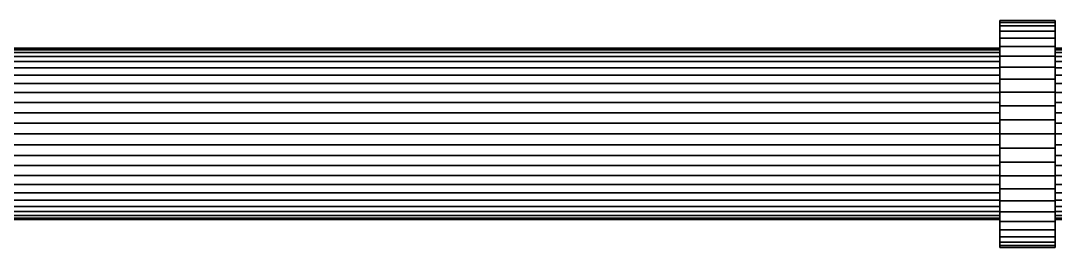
# Model space of a CAD drawing. Extents: x -4.7 to 8.2, y 0.4 to 1.1.
# Drawn here: x 1.743 to 4.242, y 0.485 to 1.033 of the extents above; entities that cross this region are included whole.
import ezdxf

# ---------------------------------------------------------------- set-up
doc = ezdxf.new("R2010")
doc.units = 0

msp = doc.modelspace()

# ---------------------------------------------------------------- linework, layer by layer
at = {"layer": 'polySurface8', "color": 253}
for points in [[(4.1078, 1.0288, 2.2021), (4.1078, 1.0332, 2.2363), (4.2419, 1.0332, 2.2363), (4.2419, 1.0288, 2.2021)], [(4.1078, 1.0332, 2.2363), (4.1078, 1.0332, 2.2708), (4.2419, 1.0332, 2.2708), (4.2419, 1.0332, 2.2363)], [(4.1078, 1.0332, 2.2708), (4.1078, 1.0288, 2.3051), (4.2419, 1.0288, 2.3051), (4.2419, 1.0332, 2.2708)], [(4.1078, 0.9629, 2.2146), (4.1078, 0.9662, 2.2405), (4.1078, 1.0332, 2.2363), (4.1078, 1.0288, 2.2021)], [(4.1078, 0.9662, 2.2405), (4.1078, 0.9662, 2.2666), (4.1078, 1.0332, 2.2708), (4.1078, 1.0332, 2.2363)], [(4.1078, 0.9662, 2.2666), (4.1078, 0.9629, 2.2925), (4.1078, 1.0288, 2.3051), (4.1078, 1.0332, 2.2708)], [(4.1078, 1.0203, 2.1686), (4.1078, 1.0288, 2.2021), (4.2419, 1.0288, 2.2021), (4.2419, 1.0203, 2.1686)], [(4.1078, 1.0288, 2.3051), (4.1078, 1.0203, 2.3385), (4.2419, 1.0203, 2.3385), (4.2419, 1.0288, 2.3051)], [(4.1078, 0.9564, 2.1894), (4.1078, 0.9629, 2.2146), (4.1078, 1.0288, 2.2021), (4.1078, 1.0203, 2.1686)], [(4.1078, 0.9629, 2.2925), (4.1078, 0.9564, 2.3177), (4.1078, 1.0203, 2.3385), (4.1078, 1.0288, 2.3051)], [(4.2419, 0.9662, 2.2405), (4.2419, 0.9629, 2.2146), (4.2419, 1.0288, 2.2021), (4.2419, 1.0332, 2.2363)], [(4.2419, 0.9662, 2.2666), (4.2419, 0.9662, 2.2405), (4.2419, 1.0332, 2.2363), (4.2419, 1.0332, 2.2708)], [(4.2419, 0.9629, 2.2925), (4.2419, 0.9662, 2.2666), (4.2419, 1.0332, 2.2708), (4.2419, 1.0288, 2.3051)], [(4.2419, 0.9629, 2.2146), (4.2419, 0.9564, 2.1894), (4.2419, 1.0203, 2.1686), (4.2419, 1.0288, 2.2021)], [(4.2419, 0.9564, 2.3177), (4.2419, 0.9629, 2.2925), (4.2419, 1.0288, 2.3051), (4.2419, 1.0203, 2.3385)], [(4.1078, 1.0076, 2.1366), (4.1078, 1.0203, 2.1686), (4.2419, 1.0203, 2.1686), (4.2419, 1.0076, 2.1366)], [(4.1078, 1.0203, 2.3385), (4.1078, 1.0076, 2.3706), (4.2419, 1.0076, 2.3706), (4.2419, 1.0203, 2.3385)], [(4.1078, 0.9468, 2.1651), (4.1078, 0.9564, 2.1894), (4.1078, 1.0203, 2.1686), (4.1078, 1.0076, 2.1366)], [(4.1078, 0.9564, 2.3177), (4.1078, 0.9468, 2.342), (4.1078, 1.0076, 2.3706), (4.1078, 1.0203, 2.3385)], [(4.1078, 0.9909, 2.1063), (4.1078, 1.0076, 2.1366), (4.2419, 1.0076, 2.1366), (4.2419, 0.9909, 2.1063)], [(4.1078, 1.0076, 2.3706), (4.1078, 0.9909, 2.4008), (4.2419, 0.9909, 2.4008), (4.2419, 1.0076, 2.3706)], [(4.1078, 0.9343, 2.1423), (4.1078, 0.9468, 2.1651), (4.1078, 1.0076, 2.1366), (4.1078, 0.9909, 2.1063)], [(4.1078, 0.9468, 2.342), (4.1078, 0.9343, 2.3649), (4.1078, 0.9909, 2.4008), (4.1078, 1.0076, 2.3706)], [(4.2419, 0.9564, 2.1894), (4.2419, 0.9468, 2.1651), (4.2419, 1.0076, 2.1366), (4.2419, 1.0203, 2.1686)], [(4.2419, 0.9468, 2.342), (4.2419, 0.9564, 2.3177), (4.2419, 1.0203, 2.3385), (4.2419, 1.0076, 2.3706)], [(4.2419, 0.9468, 2.1651), (4.2419, 0.9343, 2.1423), (4.2419, 0.9909, 2.1063), (4.2419, 1.0076, 2.1366)], [(4.2419, 0.9343, 2.3649), (4.2419, 0.9468, 2.342), (4.2419, 1.0076, 2.3706), (4.2419, 0.9909, 2.4008)], [(4.1078, 0.9706, 2.0784), (4.1078, 0.9909, 2.1063), (4.2419, 0.9909, 2.1063), (4.2419, 0.9706, 2.0784)], [(4.1078, 0.9909, 2.4008), (4.1078, 0.9706, 2.4287), (4.2419, 0.9706, 2.4287), (4.2419, 0.9909, 2.4008)], [(4.1078, 0.9189, 2.1212), (4.1078, 0.9343, 2.1423), (4.1078, 0.9909, 2.1063), (4.1078, 0.9706, 2.0784)], [(4.1078, 0.9343, 2.3649), (4.1078, 0.9189, 2.386), (4.1078, 0.9706, 2.4287), (4.1078, 0.9909, 2.4008)], [(4.2419, 0.9343, 2.1423), (4.2419, 0.9189, 2.1212), (4.2419, 0.9706, 2.0784), (4.2419, 0.9909, 2.1063)], [(4.2419, 0.9189, 2.386), (4.2419, 0.9343, 2.3649), (4.2419, 0.9909, 2.4008), (4.2419, 0.9706, 2.4287)], [(-3.079, 0.9629, 2.2146), (-3.079, 0.9662, 2.2405), (4.1078, 0.9662, 2.2405), (4.1078, 0.9629, 2.2146)], [(-3.079, 0.9662, 2.2405), (-3.079, 0.9662, 2.2666), (4.1078, 0.9662, 2.2666), (4.1078, 0.9662, 2.2405)], [(-3.079, 0.9662, 2.2666), (-3.079, 0.9629, 2.2925), (4.1078, 0.9629, 2.2925), (4.1078, 0.9662, 2.2666)], [(-3.079, 0.9564, 2.1894), (-3.079, 0.9629, 2.2146), (4.1078, 0.9629, 2.2146), (4.1078, 0.9564, 2.1894)], [(-3.079, 0.9629, 2.2925), (-3.079, 0.9564, 2.3178), (4.1078, 0.9564, 2.3177), (4.1078, 0.9629, 2.2925)], [(-3.079, 0.9468, 2.1651), (-3.079, 0.9564, 2.1894), (4.1078, 0.9564, 2.1894), (4.1078, 0.9468, 2.1651)], [(-3.079, 0.9564, 2.3178), (-3.079, 0.9468, 2.342), (4.1078, 0.9468, 2.342), (4.1078, 0.9564, 2.3177)], [(4.1078, 0.947, 2.0532), (4.1078, 0.9706, 2.0784), (4.2419, 0.9706, 2.0784), (4.2419, 0.947, 2.0532)], [(4.1078, 0.9706, 2.4287), (4.1078, 0.947, 2.4539), (4.2419, 0.947, 2.4539), (4.2419, 0.9706, 2.4287)], [(4.1078, 0.9011, 2.1022), (4.1078, 0.9189, 2.1212), (4.1078, 0.9706, 2.0784), (4.1078, 0.947, 2.0532)], [(4.1078, 0.9189, 2.386), (4.1078, 0.9011, 2.405), (4.1078, 0.947, 2.4539), (4.1078, 0.9706, 2.4287)], [(4.2419, 0.9189, 2.1212), (4.2419, 0.9011, 2.1022), (4.2419, 0.947, 2.0532), (4.2419, 0.9706, 2.0784)], [(4.2419, 0.9011, 2.405), (4.2419, 0.9189, 2.386), (4.2419, 0.9706, 2.4287), (4.2419, 0.947, 2.4539)], [(4.2419, 0.9629, 2.2146), (4.2419, 0.9662, 2.2405), (4.2987, 0.9662, 2.2405), (4.2987, 0.9629, 2.2146)], [(4.2419, 0.9662, 2.2405), (4.2419, 0.9662, 2.2666), (4.2987, 0.9662, 2.2666), (4.2987, 0.9662, 2.2405)], [(4.2419, 0.9662, 2.2666), (4.2419, 0.9629, 2.2925), (4.2987, 0.9629, 2.2925), (4.2987, 0.9662, 2.2666)], [(4.2419, 0.9564, 2.1894), (4.2419, 0.9629, 2.2146), (4.2987, 0.9629, 2.2146), (4.2987, 0.9564, 2.1894)], [(4.2419, 0.9629, 2.2925), (4.2419, 0.9564, 2.3177), (4.2987, 0.9564, 2.3177), (4.2987, 0.9629, 2.2925)], [(4.2419, 0.9468, 2.1651), (4.2419, 0.9564, 2.1894), (4.2987, 0.9564, 2.1894), (4.2987, 0.9468, 2.1651)], [(-3.079, 0.9343, 2.1423), (-3.079, 0.9468, 2.1651), (4.1078, 0.9468, 2.1651), (4.1078, 0.9343, 2.1423)], [(-3.079, 0.9468, 2.342), (-3.079, 0.9343, 2.3649), (4.1078, 0.9343, 2.3649), (4.1078, 0.9468, 2.342)], [(-3.079, 0.9189, 2.1212), (-3.079, 0.9343, 2.1423), (4.1078, 0.9343, 2.1423), (4.1078, 0.9189, 2.1212)], [(-3.079, 0.9343, 2.3649), (-3.079, 0.9189, 2.386), (4.1078, 0.9189, 2.386), (4.1078, 0.9343, 2.3649)], [(4.1078, 0.9204, 2.0312), (4.1078, 0.947, 2.0532), (4.2419, 0.947, 2.0532), (4.2419, 0.9204, 2.0312)], [(4.1078, 0.947, 2.4539), (4.1078, 0.9204, 2.4759), (4.2419, 0.9204, 2.4759), (4.2419, 0.947, 2.4539)], [(4.1078, 0.881, 2.0855), (4.1078, 0.9011, 2.1022), (4.1078, 0.947, 2.0532), (4.1078, 0.9204, 2.0312)], [(4.1078, 0.9011, 2.405), (4.1078, 0.881, 2.4216), (4.1078, 0.9204, 2.4759), (4.1078, 0.947, 2.4539)], [(4.2419, 0.9011, 2.1022), (4.2419, 0.881, 2.0855), (4.2419, 0.9204, 2.0312), (4.2419, 0.947, 2.0532)], [(4.2419, 0.881, 2.4216), (4.2419, 0.9011, 2.405), (4.2419, 0.947, 2.4539), (4.2419, 0.9204, 2.4759)], [(4.2419, 0.9343, 2.1423), (4.2419, 0.9468, 2.1651), (4.2987, 0.9468, 2.1651), (4.2987, 0.9343, 2.1423)], [(4.2419, 0.9468, 2.342), (4.2419, 0.9343, 2.3649), (4.2987, 0.9343, 2.3649), (4.2987, 0.9468, 2.342)], [(4.2419, 0.9189, 2.1212), (4.2419, 0.9343, 2.1423), (4.2987, 0.9343, 2.1423), (4.2987, 0.9189, 2.1212)], [(4.2419, 0.9343, 2.3649), (4.2419, 0.9189, 2.386), (4.2987, 0.9189, 2.386), (4.2987, 0.9343, 2.3649)], [(-3.079, 0.9011, 2.1022), (-3.079, 0.9189, 2.1212), (4.1078, 0.9189, 2.1212), (4.1078, 0.9011, 2.1022)], [(-3.079, 0.9189, 2.386), (-3.079, 0.9011, 2.405), (4.1078, 0.9011, 2.405), (4.1078, 0.9189, 2.386)], [(-3.079, 0.881, 2.0855), (-3.079, 0.9011, 2.1022), (4.1078, 0.9011, 2.1022), (4.1078, 0.881, 2.0855)], [(-3.079, 0.9011, 2.405), (-3.079, 0.881, 2.4216), (4.1078, 0.881, 2.4216), (4.1078, 0.9011, 2.405)], [(4.1078, 0.8913, 2.0127), (4.1078, 0.9204, 2.0312), (4.2419, 0.9204, 2.0312), (4.2419, 0.8913, 2.0127)], [(4.1078, 0.9204, 2.4759), (4.1078, 0.8913, 2.4944), (4.2419, 0.8913, 2.4944), (4.2419, 0.9204, 2.4759)], [(4.1078, 0.859, 2.0715), (4.1078, 0.881, 2.0855), (4.1078, 0.9204, 2.0312), (4.1078, 0.8913, 2.0127)], [(4.1078, 0.881, 2.4216), (4.1078, 0.859, 2.4356), (4.1078, 0.8913, 2.4944), (4.1078, 0.9204, 2.4759)], [(4.2419, 0.881, 2.0855), (4.2419, 0.859, 2.0715), (4.2419, 0.8913, 2.0127), (4.2419, 0.9204, 2.0312)], [(4.2419, 0.859, 2.4356), (4.2419, 0.881, 2.4216), (4.2419, 0.9204, 2.4759), (4.2419, 0.8913, 2.4944)], [(4.2419, 0.9011, 2.1022), (4.2419, 0.9189, 2.1212), (4.2987, 0.9189, 2.1212), (4.2987, 0.9011, 2.1022)], [(4.2419, 0.9189, 2.386), (4.2419, 0.9011, 2.405), (4.2987, 0.9011, 2.405), (4.2987, 0.9189, 2.386)], [(4.2419, 0.881, 2.0855), (4.2419, 0.9011, 2.1022), (4.2987, 0.9011, 2.1022), (4.2987, 0.881, 2.0855)], [(4.2419, 0.9011, 2.405), (4.2419, 0.881, 2.4216), (4.2987, 0.881, 2.4216), (4.2987, 0.9011, 2.405)], [(-3.079, 0.859, 2.0716), (-3.079, 0.881, 2.0855), (4.1078, 0.881, 2.0855), (4.1078, 0.859, 2.0715)], [(-3.079, 0.881, 2.4216), (-3.079, 0.859, 2.4356), (4.1078, 0.859, 2.4356), (4.1078, 0.881, 2.4216)], [(4.1078, 0.8601, 1.998), (4.1078, 0.8913, 2.0127), (4.2419, 0.8913, 2.0127), (4.2419, 0.8601, 1.998)], [(4.1078, 0.8913, 2.4944), (4.1078, 0.8601, 2.5091), (4.2419, 0.8601, 2.5091), (4.2419, 0.8913, 2.4944)], [(4.1078, 0.8354, 2.0604), (4.1078, 0.859, 2.0715), (4.1078, 0.8913, 2.0127), (4.1078, 0.8601, 1.998)], [(4.1078, 0.859, 2.4356), (4.1078, 0.8354, 2.4467), (4.1078, 0.8601, 2.5091), (4.1078, 0.8913, 2.4944)], [(4.2419, 0.859, 2.0715), (4.2419, 0.8354, 2.0604), (4.2419, 0.8601, 1.998), (4.2419, 0.8913, 2.0127)], [(4.2419, 0.8354, 2.4467), (4.2419, 0.859, 2.4356), (4.2419, 0.8913, 2.4944), (4.2419, 0.8601, 2.5091)], [(4.2419, 0.859, 2.0715), (4.2419, 0.881, 2.0855), (4.2987, 0.881, 2.0855), (4.2987, 0.859, 2.0715)], [(4.2419, 0.881, 2.4216), (4.2419, 0.859, 2.4356), (4.2987, 0.859, 2.4356), (4.2987, 0.881, 2.4216)], [(-3.079, 0.8354, 2.0604), (-3.079, 0.859, 2.0716), (4.1078, 0.859, 2.0715), (4.1078, 0.8354, 2.0604)], [(-3.079, 0.859, 2.4356), (-3.079, 0.8354, 2.4467), (4.1078, 0.8354, 2.4467), (4.1078, 0.859, 2.4356)], [(4.1078, 0.8272, 1.9874), (4.1078, 0.8601, 1.998), (4.2419, 0.8601, 1.998), (4.2419, 0.8272, 1.9874)], [(4.1078, 0.8601, 2.5091), (4.1078, 0.8272, 2.5197), (4.2419, 0.8272, 2.5197), (4.2419, 0.8601, 2.5091)], [(4.1078, 0.8105, 2.0524), (4.1078, 0.8354, 2.0604), (4.1078, 0.8601, 1.998), (4.1078, 0.8272, 1.9874)], [(4.1078, 0.8354, 2.4467), (4.1078, 0.8105, 2.4547), (4.1078, 0.8272, 2.5197), (4.1078, 0.8601, 2.5091)], [(4.2419, 0.8354, 2.0604), (4.2419, 0.8105, 2.0524), (4.2419, 0.8272, 1.9874), (4.2419, 0.8601, 1.998)], [(4.2419, 0.8105, 2.4547), (4.2419, 0.8354, 2.4467), (4.2419, 0.8601, 2.5091), (4.2419, 0.8272, 2.5197)], [(4.2419, 0.8354, 2.0604), (4.2419, 0.859, 2.0715), (4.2987, 0.859, 2.0715), (4.2987, 0.8354, 2.0604)], [(4.2419, 0.859, 2.4356), (4.2419, 0.8354, 2.4467), (4.2987, 0.8354, 2.4467), (4.2987, 0.859, 2.4356)], [(-3.079, 0.8105, 2.0524), (-3.079, 0.8354, 2.0604), (4.1078, 0.8354, 2.0604), (4.1078, 0.8105, 2.0524)], [(-3.079, 0.8354, 2.4467), (-3.079, 0.8105, 2.4547), (4.1078, 0.8105, 2.4547), (4.1078, 0.8354, 2.4467)], [(4.1078, 0.7933, 1.9809), (4.1078, 0.8272, 1.9874), (4.2419, 0.8272, 1.9874), (4.2419, 0.7933, 1.9809)], [(4.1078, 0.8272, 2.5197), (4.1078, 0.7933, 2.5262), (4.2419, 0.7933, 2.5262), (4.2419, 0.8272, 2.5197)], [(4.1078, 0.7849, 2.0475), (4.1078, 0.8105, 2.0524), (4.1078, 0.8272, 1.9874), (4.1078, 0.7933, 1.9809)], [(4.1078, 0.8105, 2.4547), (4.1078, 0.7849, 2.4596), (4.1078, 0.7933, 2.5262), (4.1078, 0.8272, 2.5197)], [(4.2419, 0.8105, 2.0524), (4.2419, 0.8354, 2.0604), (4.2987, 0.8354, 2.0604), (4.2987, 0.8105, 2.0524)], [(4.2419, 0.8354, 2.4467), (4.2419, 0.8105, 2.4547), (4.2987, 0.8105, 2.4547), (4.2987, 0.8354, 2.4467)], [(4.2419, 0.8105, 2.0524), (4.2419, 0.7849, 2.0475), (4.2419, 0.7933, 1.9809), (4.2419, 0.8272, 1.9874)], [(4.2419, 0.7849, 2.4596), (4.2419, 0.8105, 2.4547), (4.2419, 0.8272, 2.5197), (4.2419, 0.7933, 2.5262)], [(-3.079, 0.7849, 2.0475), (-3.079, 0.8105, 2.0524), (4.1078, 0.8105, 2.0524), (4.1078, 0.7849, 2.0475)], [(-3.079, 0.8105, 2.4547), (-3.079, 0.7849, 2.4596), (4.1078, 0.7849, 2.4596), (4.1078, 0.8105, 2.4547)], [(4.2419, 0.7849, 2.0475), (4.2419, 0.8105, 2.0524), (4.2987, 0.8105, 2.0524), (4.2987, 0.7849, 2.0475)], [(4.2419, 0.8105, 2.4547), (4.2419, 0.7849, 2.4596), (4.2987, 0.7849, 2.4596), (4.2987, 0.8105, 2.4547)], [(-3.079, 0.7589, 2.0459), (-3.079, 0.7849, 2.0475), (4.1078, 0.7849, 2.0475), (4.1078, 0.7589, 2.0459)], [(-3.079, 0.7849, 2.4596), (-3.079, 0.7589, 2.4613), (4.1078, 0.7589, 2.4613), (4.1078, 0.7849, 2.4596)], [(4.1078, 0.7589, 1.9787), (4.1078, 0.7933, 1.9809), (4.2419, 0.7933, 1.9809), (4.2419, 0.7589, 1.9787)], [(4.1078, 0.7933, 2.5262), (4.1078, 0.7589, 2.5284), (4.2419, 0.7589, 2.5284), (4.2419, 0.7933, 2.5262)], [(4.1078, 0.7589, 2.0459), (4.1078, 0.7849, 2.0475), (4.1078, 0.7933, 1.9809), (4.1078, 0.7589, 1.9787)], [(4.1078, 0.7849, 2.4596), (4.1078, 0.7589, 2.4613), (4.1078, 0.7589, 2.5284), (4.1078, 0.7933, 2.5262)], [(4.2419, 0.7849, 2.0475), (4.2419, 0.7589, 2.0459), (4.2419, 0.7589, 1.9787), (4.2419, 0.7933, 1.9809)], [(4.2419, 0.7589, 2.4613), (4.2419, 0.7849, 2.4596), (4.2419, 0.7933, 2.5262), (4.2419, 0.7589, 2.5284)], [(4.2419, 0.7589, 2.0459), (4.2419, 0.7849, 2.0475), (4.2987, 0.7849, 2.0475), (4.2987, 0.7589, 2.0459)], [(4.2419, 0.7849, 2.4596), (4.2419, 0.7589, 2.4613), (4.2987, 0.7589, 2.4613), (4.2987, 0.7849, 2.4596)], [(-3.079, 0.7329, 2.0475), (-3.079, 0.7589, 2.0459), (4.1078, 0.7589, 2.0459), (4.1078, 0.7329, 2.0475)], [(-3.079, 0.7589, 2.4613), (-3.079, 0.7329, 2.4596), (4.1078, 0.7329, 2.4596), (4.1078, 0.7589, 2.4613)], [(4.1078, 0.7244, 1.9809), (4.1078, 0.7589, 1.9787), (4.2419, 0.7589, 1.9787), (4.2419, 0.7244, 1.9809)], [(4.1078, 0.7589, 2.5284), (4.1078, 0.7244, 2.5262), (4.2419, 0.7244, 2.5262), (4.2419, 0.7589, 2.5284)], [(4.1078, 0.7329, 2.0475), (4.1078, 0.7589, 2.0459), (4.1078, 0.7589, 1.9787), (4.1078, 0.7244, 1.9809)], [(4.1078, 0.7589, 2.4613), (4.1078, 0.7329, 2.4596), (4.1078, 0.7244, 2.5262), (4.1078, 0.7589, 2.5284)], [(4.2419, 0.7329, 2.0475), (4.2419, 0.7589, 2.0459), (4.2987, 0.7589, 2.0459), (4.2987, 0.7329, 2.0475)], [(4.2419, 0.7589, 2.4613), (4.2419, 0.7329, 2.4596), (4.2987, 0.7329, 2.4596), (4.2987, 0.7589, 2.4613)], [(4.2419, 0.7589, 2.0459), (4.2419, 0.7329, 2.0475), (4.2419, 0.7244, 1.9809), (4.2419, 0.7589, 1.9787)], [(4.2419, 0.7329, 2.4596), (4.2419, 0.7589, 2.4613), (4.2419, 0.7589, 2.5284), (4.2419, 0.7244, 2.5262)], [(-3.079, 0.7072, 2.0524), (-3.079, 0.7329, 2.0475), (4.1078, 0.7329, 2.0475), (4.1078, 0.7072, 2.0524)], [(-3.079, 0.7329, 2.4596), (-3.079, 0.7072, 2.4547), (4.1078, 0.7072, 2.4547), (4.1078, 0.7329, 2.4596)], [(4.1078, 0.7072, 2.0524), (4.1078, 0.7329, 2.0475), (4.1078, 0.7244, 1.9809), (4.1078, 0.6905, 1.9874)], [(4.1078, 0.7329, 2.4596), (4.1078, 0.7072, 2.4547), (4.1078, 0.6905, 2.5197), (4.1078, 0.7244, 2.5262)], [(4.2419, 0.7072, 2.0524), (4.2419, 0.7329, 2.0475), (4.2987, 0.7329, 2.0475), (4.2987, 0.7072, 2.0524)], [(4.2419, 0.7329, 2.4596), (4.2419, 0.7072, 2.4547), (4.2987, 0.7072, 2.4547), (4.2987, 0.7329, 2.4596)], [(4.2419, 0.7329, 2.0475), (4.2419, 0.7072, 2.0524), (4.2419, 0.6905, 1.9874), (4.2419, 0.7244, 1.9809)], [(4.2419, 0.7072, 2.4547), (4.2419, 0.7329, 2.4596), (4.2419, 0.7244, 2.5262), (4.2419, 0.6905, 2.5197)], [(-3.079, 0.7072, 2.4547), (-3.079, 0.6824, 2.4467), (4.1078, 0.6824, 2.4467), (4.1078, 0.7072, 2.4547)], [(-3.079, 0.6824, 2.0604), (-3.079, 0.7072, 2.0524), (4.1078, 0.7072, 2.0524), (4.1078, 0.6824, 2.0604)], [(4.1078, 0.6905, 1.9874), (4.1078, 0.7244, 1.9809), (4.2419, 0.7244, 1.9809), (4.2419, 0.6905, 1.9874)], [(4.1078, 0.7244, 2.5262), (4.1078, 0.6905, 2.5197), (4.2419, 0.6905, 2.5197), (4.2419, 0.7244, 2.5262)], [(4.1078, 0.7072, 2.4547), (4.1078, 0.6824, 2.4467), (4.1078, 0.6577, 2.5091), (4.1078, 0.6905, 2.5197)], [(4.1078, 0.6824, 2.0604), (4.1078, 0.7072, 2.0524), (4.1078, 0.6905, 1.9874), (4.1078, 0.6577, 1.998)], [(4.2419, 0.7072, 2.4547), (4.2419, 0.6824, 2.4467), (4.2987, 0.6824, 2.4467), (4.2987, 0.7072, 2.4547)], [(4.2419, 0.6824, 2.0604), (4.2419, 0.7072, 2.0524), (4.2987, 0.7072, 2.0524), (4.2987, 0.6824, 2.0604)], [(4.2419, 0.6824, 2.4467), (4.2419, 0.7072, 2.4547), (4.2419, 0.6905, 2.5197), (4.2419, 0.6577, 2.5091)], [(4.2419, 0.7072, 2.0524), (4.2419, 0.6824, 2.0604), (4.2419, 0.6577, 1.998), (4.2419, 0.6905, 1.9874)], [(-3.079, 0.6824, 2.4467), (-3.079, 0.6588, 2.4356), (4.1078, 0.6588, 2.4356), (4.1078, 0.6824, 2.4467)], [(-3.079, 0.6588, 2.0716), (-3.079, 0.6824, 2.0604), (4.1078, 0.6824, 2.0604), (4.1078, 0.6588, 2.0715)], [(4.1078, 0.6905, 2.5197), (4.1078, 0.6577, 2.5091), (4.2419, 0.6577, 2.5091), (4.2419, 0.6905, 2.5197)], [(4.1078, 0.6577, 1.998), (4.1078, 0.6905, 1.9874), (4.2419, 0.6905, 1.9874), (4.2419, 0.6577, 1.998)], [(4.1078, 0.6824, 2.4467), (4.1078, 0.6588, 2.4356), (4.1078, 0.6265, 2.4944), (4.1078, 0.6577, 2.5091)], [(4.1078, 0.6588, 2.0715), (4.1078, 0.6824, 2.0604), (4.1078, 0.6577, 1.998), (4.1078, 0.6265, 2.0127)], [(4.2419, 0.6824, 2.4467), (4.2419, 0.6588, 2.4356), (4.2987, 0.6588, 2.4356), (4.2987, 0.6824, 2.4467)], [(4.2419, 0.6588, 2.0715), (4.2419, 0.6824, 2.0604), (4.2987, 0.6824, 2.0604), (4.2987, 0.6588, 2.0715)], [(4.2419, 0.6588, 2.4356), (4.2419, 0.6824, 2.4467), (4.2419, 0.6577, 2.5091), (4.2419, 0.6265, 2.4944)], [(4.2419, 0.6824, 2.0604), (4.2419, 0.6588, 2.0715), (4.2419, 0.6265, 2.0127), (4.2419, 0.6577, 1.998)], [(-3.079, 0.6588, 2.4356), (-3.079, 0.6368, 2.4216), (4.1078, 0.6368, 2.4216), (4.1078, 0.6588, 2.4356)], [(-3.079, 0.6368, 2.0855), (-3.079, 0.6588, 2.0716), (4.1078, 0.6588, 2.0715), (4.1078, 0.6368, 2.0855)], [(4.1078, 0.6588, 2.4356), (4.1078, 0.6368, 2.4216), (4.1078, 0.5974, 2.4759), (4.1078, 0.6265, 2.4944)], [(4.1078, 0.6368, 2.0855), (4.1078, 0.6588, 2.0715), (4.1078, 0.6265, 2.0127), (4.1078, 0.5974, 2.0312)], [(4.1078, 0.6577, 2.5091), (4.1078, 0.6265, 2.4944), (4.2419, 0.6265, 2.4944), (4.2419, 0.6577, 2.5091)], [(4.1078, 0.6265, 2.0127), (4.1078, 0.6577, 1.998), (4.2419, 0.6577, 1.998), (4.2419, 0.6265, 2.0127)], [(4.2419, 0.6588, 2.4356), (4.2419, 0.6368, 2.4216), (4.2987, 0.6368, 2.4216), (4.2987, 0.6588, 2.4356)], [(4.2419, 0.6368, 2.0855), (4.2419, 0.6588, 2.0715), (4.2987, 0.6588, 2.0715), (4.2987, 0.6368, 2.0855)], [(4.2419, 0.6368, 2.4216), (4.2419, 0.6588, 2.4356), (4.2419, 0.6265, 2.4944), (4.2419, 0.5974, 2.4759)], [(4.2419, 0.6588, 2.0715), (4.2419, 0.6368, 2.0855), (4.2419, 0.5974, 2.0312), (4.2419, 0.6265, 2.0127)], [(-3.079, 0.6368, 2.4216), (-3.079, 0.6167, 2.405), (4.1078, 0.6167, 2.405), (4.1078, 0.6368, 2.4216)], [(-3.079, 0.6167, 2.1022), (-3.079, 0.6368, 2.0855), (4.1078, 0.6368, 2.0855), (4.1078, 0.6167, 2.1022)], [(4.1078, 0.6368, 2.4216), (4.1078, 0.6167, 2.405), (4.1078, 0.5708, 2.4539), (4.1078, 0.5974, 2.4759)], [(4.1078, 0.6167, 2.1022), (4.1078, 0.6368, 2.0855), (4.1078, 0.5974, 2.0312), (4.1078, 0.5708, 2.0532)], [(4.1078, 0.6265, 2.4944), (4.1078, 0.5974, 2.4759), (4.2419, 0.5974, 2.4759), (4.2419, 0.6265, 2.4944)], [(4.1078, 0.5974, 2.0312), (4.1078, 0.6265, 2.0127), (4.2419, 0.6265, 2.0127), (4.2419, 0.5974, 2.0312)], [(4.2419, 0.6368, 2.4216), (4.2419, 0.6167, 2.405), (4.2987, 0.6167, 2.405), (4.2987, 0.6368, 2.4216)], [(4.2419, 0.6167, 2.1022), (4.2419, 0.6368, 2.0855), (4.2987, 0.6368, 2.0855), (4.2987, 0.6167, 2.1022)], [(4.2419, 0.6167, 2.405), (4.2419, 0.6368, 2.4216), (4.2419, 0.5974, 2.4759), (4.2419, 0.5708, 2.4539)], [(4.2419, 0.6368, 2.0855), (4.2419, 0.6167, 2.1022), (4.2419, 0.5708, 2.0532), (4.2419, 0.5974, 2.0312)], [(-3.079, 0.6167, 2.405), (-3.079, 0.5988, 2.386), (4.1078, 0.5989, 2.386), (4.1078, 0.6167, 2.405)], [(-3.079, 0.5988, 2.1212), (-3.079, 0.6167, 2.1022), (4.1078, 0.6167, 2.1022), (4.1078, 0.5989, 2.1212)], [(4.1078, 0.6167, 2.405), (4.1078, 0.5989, 2.386), (4.1078, 0.5471, 2.4287), (4.1078, 0.5708, 2.4539)], [(4.1078, 0.5989, 2.1212), (4.1078, 0.6167, 2.1022), (4.1078, 0.5708, 2.0532), (4.1078, 0.5471, 2.0784)], [(4.2419, 0.6167, 2.405), (4.2419, 0.5989, 2.386), (4.2987, 0.5989, 2.386), (4.2987, 0.6167, 2.405)], [(4.2419, 0.5989, 2.1212), (4.2419, 0.6167, 2.1022), (4.2987, 0.6167, 2.1022), (4.2987, 0.5989, 2.1212)], [(4.2419, 0.5989, 2.386), (4.2419, 0.6167, 2.405), (4.2419, 0.5708, 2.4539), (4.2419, 0.5471, 2.4287)], [(4.2419, 0.6167, 2.1022), (4.2419, 0.5989, 2.1212), (4.2419, 0.5471, 2.0784), (4.2419, 0.5708, 2.0532)], [(-3.079, 0.5988, 2.386), (-3.079, 0.5835, 2.3649), (4.1078, 0.5835, 2.3649), (4.1078, 0.5989, 2.386)], [(-3.079, 0.5835, 2.1423), (-3.079, 0.5988, 2.1212), (4.1078, 0.5989, 2.1212), (4.1078, 0.5835, 2.1423)], [(-3.079, 0.5835, 2.3649), (-3.079, 0.571, 2.342), (4.1078, 0.571, 2.342), (4.1078, 0.5835, 2.3649)], [(-3.079, 0.571, 2.1651), (-3.079, 0.5835, 2.1423), (4.1078, 0.5835, 2.1423), (4.1078, 0.571, 2.1651)], [(4.1078, 0.5989, 2.386), (4.1078, 0.5835, 2.3649), (4.1078, 0.5269, 2.4008), (4.1078, 0.5471, 2.4287)], [(4.1078, 0.5835, 2.1423), (4.1078, 0.5989, 2.1212), (4.1078, 0.5471, 2.0784), (4.1078, 0.5269, 2.1063)], [(4.1078, 0.5974, 2.4759), (4.1078, 0.5708, 2.4539), (4.2419, 0.5708, 2.4539), (4.2419, 0.5974, 2.4759)], [(4.1078, 0.5708, 2.0532), (4.1078, 0.5974, 2.0312), (4.2419, 0.5974, 2.0312), (4.2419, 0.5708, 2.0532)], [(4.1078, 0.5835, 2.3649), (4.1078, 0.571, 2.342), (4.1078, 0.5102, 2.3706), (4.1078, 0.5269, 2.4008)], [(4.1078, 0.571, 2.1651), (4.1078, 0.5835, 2.1423), (4.1078, 0.5269, 2.1063), (4.1078, 0.5102, 2.1366)], [(4.2419, 0.5989, 2.386), (4.2419, 0.5835, 2.3649), (4.2987, 0.5835, 2.3649), (4.2987, 0.5989, 2.386)], [(4.2419, 0.5835, 2.1423), (4.2419, 0.5989, 2.1212), (4.2987, 0.5989, 2.1212), (4.2987, 0.5835, 2.1423)], [(4.2419, 0.5835, 2.3649), (4.2419, 0.5989, 2.386), (4.2419, 0.5471, 2.4287), (4.2419, 0.5269, 2.4008)], [(4.2419, 0.5989, 2.1212), (4.2419, 0.5835, 2.1423), (4.2419, 0.5269, 2.1063), (4.2419, 0.5471, 2.0784)], [(4.2419, 0.5835, 2.3649), (4.2419, 0.571, 2.342), (4.2987, 0.571, 2.342), (4.2987, 0.5835, 2.3649)], [(4.2419, 0.571, 2.1651), (4.2419, 0.5835, 2.1423), (4.2987, 0.5835, 2.1423), (4.2987, 0.571, 2.1651)], [(4.2419, 0.571, 2.342), (4.2419, 0.5835, 2.3649), (4.2419, 0.5269, 2.4008), (4.2419, 0.5102, 2.3706)], [(4.2419, 0.5835, 2.1423), (4.2419, 0.571, 2.1651), (4.2419, 0.5102, 2.1366), (4.2419, 0.5269, 2.1063)], [(-3.079, 0.571, 2.342), (-3.079, 0.5613, 2.3178), (4.1078, 0.5614, 2.3177), (4.1078, 0.571, 2.342)], [(-3.079, 0.5613, 2.1894), (-3.079, 0.571, 2.1651), (4.1078, 0.571, 2.1651), (4.1078, 0.5614, 2.1894)], [(-3.079, 0.5613, 2.3178), (-3.079, 0.5549, 2.2925), (4.1078, 0.5549, 2.2925), (4.1078, 0.5614, 2.3177)], [(-3.079, 0.5549, 2.2146), (-3.079, 0.5613, 2.1894), (4.1078, 0.5614, 2.1894), (4.1078, 0.5549, 2.2146)], [(-3.079, 0.5549, 2.2925), (-3.079, 0.5516, 2.2666), (4.1078, 0.5516, 2.2666), (4.1078, 0.5549, 2.2925)], [(-3.079, 0.5516, 2.2405), (-3.079, 0.5549, 2.2146), (4.1078, 0.5549, 2.2146), (4.1078, 0.5516, 2.2405)], [(-3.079, 0.5516, 2.2666), (-3.079, 0.5516, 2.2405), (4.1078, 0.5516, 2.2405), (4.1078, 0.5516, 2.2666)], [(4.1078, 0.571, 2.342), (4.1078, 0.5614, 2.3177), (4.1078, 0.4975, 2.3385), (4.1078, 0.5102, 2.3706)], [(4.1078, 0.5614, 2.1894), (4.1078, 0.571, 2.1651), (4.1078, 0.5102, 2.1366), (4.1078, 0.4975, 2.1686)], [(4.1078, 0.5708, 2.4539), (4.1078, 0.5471, 2.4287), (4.2419, 0.5471, 2.4287), (4.2419, 0.5708, 2.4539)], [(4.1078, 0.5471, 2.0784), (4.1078, 0.5708, 2.0532), (4.2419, 0.5708, 2.0532), (4.2419, 0.5471, 2.0784)], [(4.1078, 0.5614, 2.3177), (4.1078, 0.5549, 2.2925), (4.1078, 0.4889, 2.3051), (4.1078, 0.4975, 2.3385)], [(4.1078, 0.5549, 2.2146), (4.1078, 0.5614, 2.1894), (4.1078, 0.4975, 2.1686), (4.1078, 0.4889, 2.2021)], [(4.1078, 0.5549, 2.2925), (4.1078, 0.5516, 2.2666), (4.1078, 0.4846, 2.2708), (4.1078, 0.4889, 2.3051)], [(4.1078, 0.5516, 2.2405), (4.1078, 0.5549, 2.2146), (4.1078, 0.4889, 2.2021), (4.1078, 0.4846, 2.2363)], [(4.1078, 0.5516, 2.2666), (4.1078, 0.5516, 2.2405), (4.1078, 0.4846, 2.2363), (4.1078, 0.4846, 2.2708)], [(4.2419, 0.571, 2.342), (4.2419, 0.5614, 2.3177), (4.2987, 0.5614, 2.3177), (4.2987, 0.571, 2.342)], [(4.2419, 0.5614, 2.1894), (4.2419, 0.571, 2.1651), (4.2987, 0.571, 2.1651), (4.2987, 0.5614, 2.1894)], [(4.2419, 0.5614, 2.3177), (4.2419, 0.571, 2.342), (4.2419, 0.5102, 2.3706), (4.2419, 0.4975, 2.3385)], [(4.2419, 0.571, 2.1651), (4.2419, 0.5614, 2.1894), (4.2419, 0.4975, 2.1686), (4.2419, 0.5102, 2.1366)], [(4.2419, 0.5614, 2.3177), (4.2419, 0.5549, 2.2925), (4.2987, 0.5549, 2.2925), (4.2987, 0.5614, 2.3177)], [(4.2419, 0.5549, 2.2146), (4.2419, 0.5614, 2.1894), (4.2987, 0.5614, 2.1894), (4.2987, 0.5549, 2.2146)], [(4.2419, 0.5549, 2.2925), (4.2419, 0.5614, 2.3177), (4.2419, 0.4975, 2.3385), (4.2419, 0.4889, 2.3051)], [(4.2419, 0.5614, 2.1894), (4.2419, 0.5549, 2.2146), (4.2419, 0.4889, 2.2021), (4.2419, 0.4975, 2.1686)], [(4.2419, 0.5549, 2.2925), (4.2419, 0.5516, 2.2666), (4.2987, 0.5516, 2.2666), (4.2987, 0.5549, 2.2925)], [(4.2419, 0.5516, 2.2405), (4.2419, 0.5549, 2.2146), (4.2987, 0.5549, 2.2146), (4.2987, 0.5516, 2.2405)], [(4.2419, 0.5516, 2.2666), (4.2419, 0.5549, 2.2925), (4.2419, 0.4889, 2.3051), (4.2419, 0.4846, 2.2708)], [(4.2419, 0.5549, 2.2146), (4.2419, 0.5516, 2.2405), (4.2419, 0.4846, 2.2363), (4.2419, 0.4889, 2.2021)], [(4.2419, 0.5516, 2.2666), (4.2419, 0.5516, 2.2405), (4.2987, 0.5516, 2.2405), (4.2987, 0.5516, 2.2666)], [(4.2419, 0.5516, 2.2405), (4.2419, 0.5516, 2.2666), (4.2419, 0.4846, 2.2708), (4.2419, 0.4846, 2.2363)], [(4.1078, 0.5471, 2.4287), (4.1078, 0.5269, 2.4008), (4.2419, 0.5269, 2.4008), (4.2419, 0.5471, 2.4287)], [(4.1078, 0.5269, 2.1063), (4.1078, 0.5471, 2.0784), (4.2419, 0.5471, 2.0784), (4.2419, 0.5269, 2.1063)], [(4.1078, 0.5269, 2.4008), (4.1078, 0.5102, 2.3706), (4.2419, 0.5102, 2.3706), (4.2419, 0.5269, 2.4008)], [(4.1078, 0.5102, 2.1366), (4.1078, 0.5269, 2.1063), (4.2419, 0.5269, 2.1063), (4.2419, 0.5102, 2.1366)], [(4.1078, 0.5102, 2.3706), (4.1078, 0.4975, 2.3385), (4.2419, 0.4975, 2.3385), (4.2419, 0.5102, 2.3706)], [(4.1078, 0.4975, 2.1686), (4.1078, 0.5102, 2.1366), (4.2419, 0.5102, 2.1366), (4.2419, 0.4975, 2.1686)], [(4.1078, 0.4975, 2.3385), (4.1078, 0.4889, 2.3051), (4.2419, 0.4889, 2.3051), (4.2419, 0.4975, 2.3385)], [(4.1078, 0.4889, 2.2021), (4.1078, 0.4975, 2.1686), (4.2419, 0.4975, 2.1686), (4.2419, 0.4889, 2.2021)], [(4.1078, 0.4889, 2.3051), (4.1078, 0.4846, 2.2708), (4.2419, 0.4846, 2.2708), (4.2419, 0.4889, 2.3051)], [(4.1078, 0.4846, 2.2363), (4.1078, 0.4889, 2.2021), (4.2419, 0.4889, 2.2021), (4.2419, 0.4846, 2.2363)], [(4.1078, 0.4846, 2.2708), (4.1078, 0.4846, 2.2363), (4.2419, 0.4846, 2.2363), (4.2419, 0.4846, 2.2708)]]:
    msp.add_3dface(points, dxfattribs=at)

doc.saveas('drawing.dxf')
